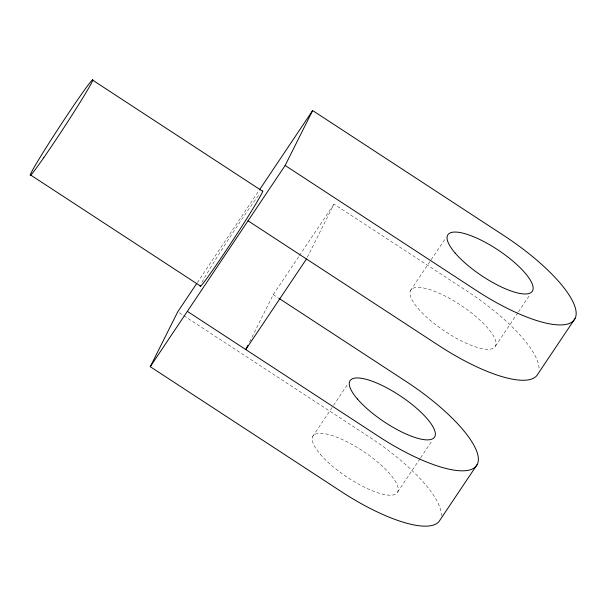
<?xml version="1.0" encoding="UTF-8"?>
<svg xmlns="http://www.w3.org/2000/svg" width="606" height="606" viewBox="0 0 606 606"><rect width="100%" height="100%" fill="white"/><g stroke="black" fill="none" stroke-linecap="round" stroke-linejoin="round"><path stroke-width="0.45" stroke-dasharray="3.03 2.27" d="M249.574 341.943L273.276 294.622L298.909 256.368M307.31 257.308L333.974 204.07L466.726 290.88A101.581 30.497 33.8 0 1 539.007 369.842M197.261 282.676L258.906 190.716M299.432 255.588L333.974 204.07M312.704 436.449L333.08 406.058M333.603 405.278L348.23 383.454M410.497 290.569L446.024 237.567M397.665 492.011L420.132 458.492M420.655 457.719L432.146 440.57M495.458 346.124L517.925 312.613M518.448 311.832L529.939 294.683M273.276 294.622L278.018 297.72M179.346 312.794L368.94 436.767A101.581 30.497 33.8 0 1 441.221 515.729M201.927 282.313A57.138 2.076 -56.8 0 1 229.803 237.347A57.138 2.076 -56.8 0 1 259.716 193.95M418.072 308.416A50.79 15.248 33.8 0 0 492.231 348.73A50.79 15.248 33.8 0 0 448.622 297.887A50.79 15.248 33.8 0 0 418.072 308.416M320.279 454.295A50.79 15.248 33.8 0 0 394.438 494.617A50.79 15.248 33.8 0 0 350.829 443.774A50.79 15.248 33.8 0 0 320.279 454.295"/><path stroke-width="0.91" d="M278.805 298.235L406.028 381.432A101.581 30.497 33.8 0 1 477.24 464.454L440.153 519.789A101.581 30.497 33.8 0 1 341.428 491.693L150.258 366.691L177.763 311.764L196.73 283.464M150.258 366.691L285.146 165.468L312.651 110.542L503.821 235.545A101.581 30.497 33.8 0 1 575.033 318.567L537.939 373.902A101.581 30.497 33.8 0 1 439.221 345.806L248.051 220.804M247.884 345.329L245.763 349.548L306.462 259.004M259.436 189.928L312.651 110.542M285.146 165.468L476.316 290.471A101.581 30.497 33.8 0 0 575.033 318.567M92.317 79.924L262.246 191.041A57.138 2.076 -56.8 0 1 233.105 239.885A57.138 2.076 -56.8 0 1 200.23 285.865M30.732 175.081L200.662 286.191M187.352 311.355L378.523 436.358A101.581 30.497 33.8 0 0 477.24 464.454M455.167 253.073A50.79 15.248 33.8 0 0 529.326 293.395A50.79 15.248 33.8 0 0 485.717 242.551A50.79 15.248 33.8 0 0 455.167 253.073M357.373 398.96A50.79 15.248 33.8 0 0 431.533 439.282A50.79 15.248 33.8 0 0 387.923 388.438A50.79 15.248 33.8 0 0 357.373 398.96M43.791 157.621A57.138 2.076 -56.8 0 0 92.748 80.257A57.138 2.076 -56.8 0 0 48.033 144.629A57.138 2.076 -56.8 0 0 43.791 157.621"/></g></svg>
